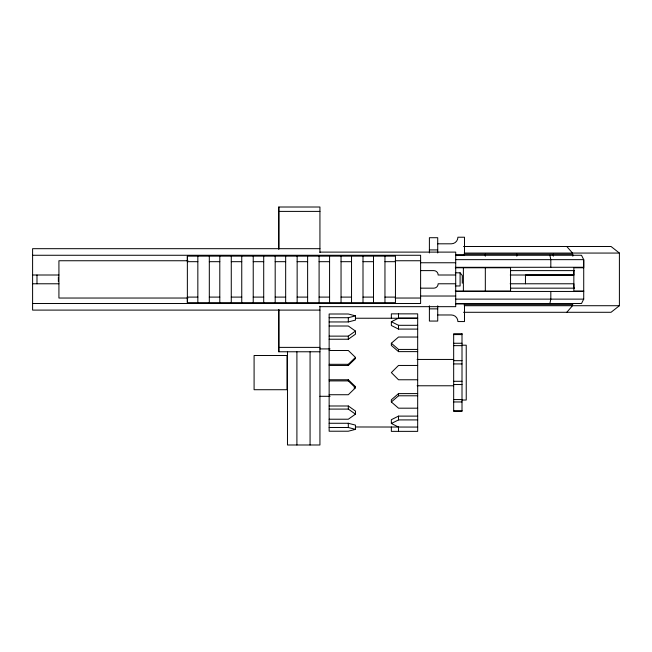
<?xml version="1.0" encoding="UTF-8"?>
<svg xmlns="http://www.w3.org/2000/svg" width="652" height="652" viewBox="0 0 652 652"><rect width="100%" height="100%" fill="white"/><g stroke="black" fill="none" stroke-linecap="round" stroke-linejoin="round"><path stroke-width="0.98" d="M187.36 302.65L187.36 256.13L395.446 256.13L395.446 302.65L187.36 302.65L187.36 297.1L197.841 297.1M278.812 207.026L278.803 249.235L278.812 207.01L319.936 207.01L319.936 252.56M455.283 291.012L510.549 291.012L510.549 287.728M573.85 288.298L573.85 283.775L510.149 283.775M549.897 303.514L550.818 299.129L550.818 291.452M455.577 255.266L581.511 255.266L583.719 259.651L583.719 299.129L581.511 303.514L455.707 303.514M566.792 312.292L572.513 305.715L572.513 304.614M329.146 364.313L348.315 364.313L355.47 357.402L348.315 350.491L329.146 350.491M329.146 365.454L348.315 365.454L355.47 358.543L355.47 357.402M354.036 388.062L355.47 386.685L348.315 379.766L329.146 379.766M355.47 386.685L355.47 387.818L348.315 394.729L329.146 394.729M417.679 351.624L398.511 351.624L391.355 345.43L391.355 343.237L398.511 337.035L417.679 337.035M417.679 408.185L398.511 408.185L391.355 401.991L398.511 395.788L417.679 395.788M417.679 393.596L398.511 393.612L391.355 399.79L391.355 401.991M463.515 246.489L611.046 246.489L619.4 253.066L619.4 305.715L611.046 312.292L463.515 312.292M329.146 336.13L348.315 336.13L355.47 331.069L348.315 326.008L329.146 326.008M329.146 339.227L348.315 339.227L355.47 334.166L355.47 331.069M329.146 405.992L348.315 405.992L355.47 411.053L355.47 414.159L348.315 419.22L329.146 419.22M417.679 329.105L398.511 329.089L391.355 325.511L391.355 321.729L398.511 318.152L417.679 318.152M417.679 416.115L398.511 416.115L391.355 419.692L391.355 423.49L398.511 427.068M391.355 423.49L398.511 419.912L417.679 419.912M329.146 317.711L348.315 317.711L355.47 315.861L355.47 320.099L348.315 321.949L329.146 321.949M329.146 423.27L348.315 423.27L355.47 425.12L355.47 429.358L348.315 431.216L329.146 431.216L329.146 314.003L348.315 314.003L355.47 315.861M573.841 270.482L573.85 275.005L510.255 275.014M278.812 211.395L319.936 211.395M437.72 243.807L451.323 243.807A6.577 6.577 0 0 0 457.9 237.222L464.485 237.222L464.485 254.826L455.561 254.826M319.936 248.681L32.6 248.681L32.6 310.099L319.936 310.099M429.391 249.92L437.72 249.92M319.936 252.112L455.707 252.112L455.707 306.668L319.936 306.668M464.191 253.066L619.4 253.066M464.191 254.166L572.823 254.166L572.823 256.187M32.6 255.266L420.613 255.266L420.613 303.514L32.6 303.514M455.707 259.651L583.719 259.651L583.719 267.263L455.577 267.328M187.955 260.743L58.924 260.743L58.924 298.037L187.955 298.037M395.218 260.743L420.613 260.743M197.841 261.68L187.36 261.68L187.36 256.13M209.316 261.68L219.797 261.68M231.273 261.68L241.753 261.68M253.229 261.68L263.71 261.68M275.185 261.68L285.666 261.68M297.141 261.68L307.622 261.68M319.097 261.68L329.578 261.68M341.045 261.68L351.534 261.68M363.001 261.68L373.49 261.68M384.957 261.68L395.446 261.68M420.613 262.756L455.707 262.756M455.283 267.768L510.549 267.768L510.549 291.012M583.719 267.768L573.85 267.768L573.85 291.012L583.719 291.012M420.613 270.613L433.776 270.613A4.385 4.385 0 0 1 438.16 275.005L455.707 275.005M510.492 270.613L574.567 270.613M455.3 272.813L460.1 272.813L462.292 275.551L462.292 283.229M32.6 275.005L58.924 275.005M573.85 275.005L525.455 275.005L525.455 283.775M32.6 283.775L58.924 283.775M455.707 283.775L438.16 283.775A4.385 4.385 0 0 1 433.776 288.16L420.613 288.16M455.3 285.967L460.1 285.967L460.1 272.813M510.492 288.16L574.567 288.16M455.577 291.452L583.719 291.452M420.613 296.024L455.707 296.024M209.316 297.1L219.797 297.1M231.273 297.1L241.753 297.1M253.229 297.1L263.71 297.1M275.185 297.1L285.666 297.1M297.141 297.1L307.622 297.1M319.097 297.1L329.578 297.1M341.045 297.1L351.534 297.1M363.001 297.1L373.49 297.1M384.957 297.1L395.446 297.1M395.218 298.037L420.613 298.037M455.707 299.129L583.719 299.129M455.561 303.954L464.485 303.954L464.485 321.558L457.9 321.558A6.577 6.577 0 0 0 451.323 314.973L437.72 314.973M464.191 304.614L572.823 304.614M464.191 305.715L619.4 305.715M429.391 308.861L437.72 308.861M355.34 318.241L417.679 318.241M391.355 321.729L398.511 325.307L417.679 325.307M453.67 334.59L462.007 334.59M453.67 343.262L462.007 343.262M462.007 345.193L466.237 345.193L466.237 400.026L462.007 400.026M453.67 345.65L462.007 345.65M278.812 310.099L278.836 347.386L319.936 347.386M319.936 348.918L330.083 348.918M391.355 343.237L398.511 349.431L417.679 349.431M278.812 309.553L278.812 351.77L319.936 351.77M417.101 359.448L453.67 359.448M453.67 360.678L462.007 360.678M453.67 363.93L462.007 363.93M417.679 365.454L398.511 365.454L391.355 372.61L398.511 379.766L417.679 379.766M329.146 380.907L348.315 380.907L355.47 387.818M453.67 381.29L462.007 381.29M453.67 384.541L462.007 384.541M417.101 385.772L453.67 385.772M319.936 396.302L330.083 396.302M453.67 399.57L462.007 399.57M453.67 401.958L462.007 401.958M329.146 409.097L348.315 409.097L355.47 414.159M453.67 410.63L462.007 410.63M355.34 426.978L417.679 427.068M329.146 427.508L348.315 427.508L355.47 429.358M566.792 246.489L572.513 253.066L572.513 254.166M549.897 255.266L550.818 259.651L550.818 267.328M553.303 254.166L553.303 256.187M516.816 254.166L516.816 256.187M485.308 254.166L485.308 256.187M485.324 267.768L485.324 291.012M463.385 267.768L463.385 291.012M437.72 252.968L437.72 237.711L429.391 237.711L429.391 252.968M437.72 305.812L437.72 321.061L429.391 321.061L429.391 305.812M398.511 313.856L398.511 318.241M398.511 325.307L398.511 329.089M398.511 349.431L398.511 351.624M398.511 393.612L398.511 395.788M398.511 416.115L398.511 419.912M398.511 426.978L398.511 431.363M391.355 318.241L391.355 313.856L417.679 313.856L417.679 431.363L391.355 431.363L391.355 426.978M384.957 256.13L384.957 302.65M373.49 256.13L373.49 302.65M363.001 256.13L363.001 302.65M351.534 256.13L351.534 302.65M348.315 317.711L348.315 321.949M348.315 336.13L348.315 339.227M348.315 364.313L348.315 365.454M348.315 379.766L348.315 380.907M348.315 405.992L348.315 409.097M348.315 423.27L348.315 427.508M341.045 256.13L341.045 302.65M329.578 256.13L329.578 302.65M319.936 306.22L319.936 444.99L287.475 444.99L287.475 351.86M319.097 256.13L319.097 302.65M310.067 351.86L310.067 444.99M307.622 256.13L307.622 302.65M297.141 256.13L297.141 302.65M296.904 351.86L296.904 444.99M285.666 256.13L285.666 302.65M278.836 347.386L278.836 351.77M275.185 256.13L275.185 302.65M263.71 256.13L263.71 302.65M253.229 256.13L253.229 302.65M241.753 256.13L241.753 302.65M231.273 256.13L231.273 302.65M219.797 256.13L219.797 302.65M209.316 256.13L209.316 302.65M197.841 256.13L197.841 302.65M58.37 277.198L58.37 281.582M36.985 275.005L36.985 283.775M462.007 333.718L453.67 333.718L453.67 411.51L462.007 411.51L462.007 333.718M286.994 355.503L254.093 355.503L254.093 389.717L286.994 389.717L286.994 355.503"/></g></svg>
